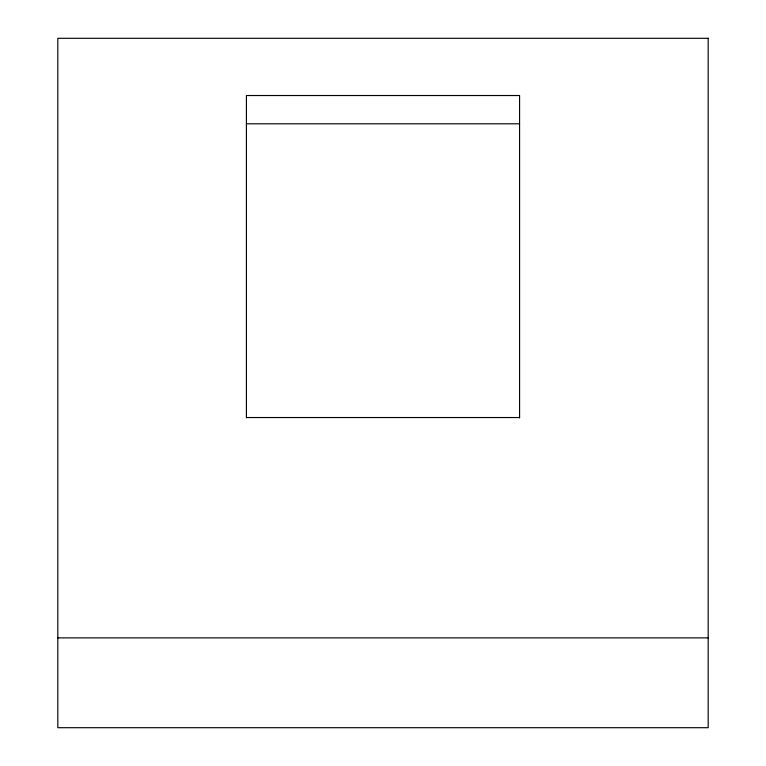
<?xml version="1.0" encoding="UTF-8"?>
<svg xmlns="http://www.w3.org/2000/svg" width="766" height="766" viewBox="0 0 766 766"><rect width="100%" height="100%" fill="white"/><g stroke="black" fill="none" stroke-linecap="round" stroke-linejoin="round"><path stroke-width="1.15" d="M246.422 123.805L519.578 123.805M246.422 417.537L519.578 417.537M57.814 637.877L708.186 637.877M519.578 417.872L519.578 95.53L246.422 95.53L246.422 417.872M708.186 38.3L57.814 38.3L57.814 727.7L708.186 727.7L708.186 38.3"/></g></svg>
